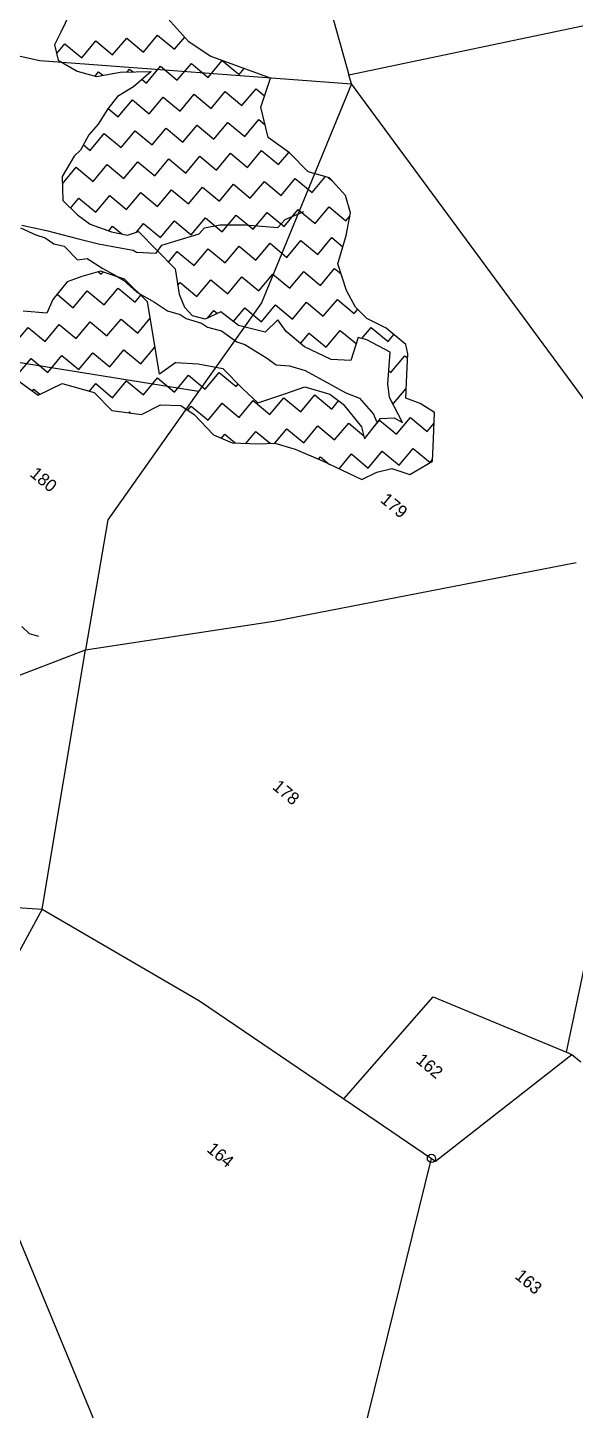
# Model space of a CAD drawing. Header units: metres. Extents: x 316400 to 324250, y 1868140 to 1873603.
# Drawn here: x 317746 to 318196, y 1870093 to 1871228 of the extents above; entities that cross this region are included whole.
import ezdxf

# ---------------------------------------------------------------- set-up
doc = ezdxf.new("R2010")
doc.units = ezdxf.units.M
for name, color, linetype in [('LINE_WATER', 4, 'Continuous'), ('POLY_HATCH', 12, 'Continuous'), ('POLY_PARCEL', 6, 'Continuous'), ('TEXT_PARCEL', 7, 'Continuous')]:
    doc.layers.add(name, color=color, linetype=linetype)
doc.styles.add('TEXT_MAP', font='')
doc.styles.get('TEXT_MAP').set_extended_font_data('Kruti Dev 050')

msp = doc.modelspace()

# ---------------------------------------------------------------- linework, layer by layer
msp.add_circle((318077.7, 1870300.1), 3.38)
at = {"layer": 'LINE_WATER'}
for p, q in [((317957.6, 1871070.5), (317973.1, 1871077.1)), ((317740.7, 1871063.7), (317753.2, 1871058)), ((317741.8, 1871065.9), (317762, 1871061.4)), ((317762, 1871061.4), (317787.2, 1871054.9)), ((317887.1, 1871058.7), (317891.5, 1871063.7)), ((317891.5, 1871063.7), (317904.2, 1871066.3)), ((317904.2, 1871066.3), (317924.8, 1871066.1)), ((317924.8, 1871066.1), (317951.7, 1871064.1)), ((317951.7, 1871064.1), (317957.6, 1871070.5)), ((317753.2, 1871058), (317760.8, 1871055.6)), ((317760.8, 1871055.6), (317767.9, 1871050.7)), ((317767.9, 1871050.7), (317776.3, 1871048.7)), ((317776.3, 1871048.7), (317787.4, 1871037.5)), ((317787.2, 1871054.9), (317804.5, 1871050.5)), ((317804.5, 1871050.5), (317822.3, 1871047.2)), ((317852, 1871043), (317856.5, 1871049.6)), ((317856.5, 1871049.6), (317867.1, 1871052.7)), ((317867.1, 1871052.7), (317887.1, 1871058.7)), ((317787.4, 1871037.5), (317795.3, 1871038.5)), ((317795.3, 1871038.5), (317808.2, 1871030.4)), ((317822.3, 1871047.2), (317833.1, 1871045.5)), ((317833.1, 1871045.5), (317835.8, 1871043.8)), ((317835.8, 1871043.8), (317852, 1871043)), ((317808.2, 1871030.4), (317819, 1871024.3)), ((317819, 1871024.3), (317825.1, 1871020.8)), ((317825.1, 1871020.8), (317836.1, 1871011)), ((317836.1, 1871011), (317850.5, 1871002.7)), ((317850.5, 1871002.7), (317861.2, 1870995.7)), ((317861.2, 1870995.7), (317871.7, 1870992.7)), ((317871.7, 1870992.7), (317876.4, 1870989.4)), ((317876.4, 1870989.4), (317889, 1870985.4)), ((317889, 1870985.4), (317894, 1870982.1)), ((317894, 1870982.1), (317905.5, 1870979.2)), ((317905.5, 1870979.2), (317918, 1870970.1)), ((317918, 1870970.1), (317924.7, 1870967.9)), ((317924.7, 1870967.9), (317942.3, 1870957.1)), ((317942.3, 1870957.1), (317950.4, 1870951.2)), ((317950.4, 1870951.2), (317961.3, 1870950.4)), ((317961.3, 1870950.4), (317974.1, 1870946.7)), ((317974.1, 1870946.7), (317994.1, 1870935.6)), ((317994.1, 1870935.6), (318007.4, 1870928.3)), ((318007.4, 1870928.3), (318018.8, 1870923.9)), ((318018.8, 1870923.9), (318030.1, 1870910.7)), ((318030.1, 1870910.7), (318032.7, 1870904.9)), ((317741.7, 1870736.6), (317747.7, 1870730.9)), ((317747.7, 1870730.9), (317755.5, 1870728.7))]:
    msp.add_line(p, q, dxfattribs=at)
at = {"layer": 'POLY_HATCH'}
for p, q in [((317780.7, 1871239.1), (317773.8, 1871224.4)), ((317878.8, 1871216.4), (317861.4, 1871235.5)), ((317773.8, 1871224.4), (317768.4, 1871213.8)), ((317768.4, 1871213.8), (317771.4, 1871201.3)), ((317896.1, 1871204.7), (317878.8, 1871216.4)), ((317771.4, 1871201.3), (317787.2, 1871192.2)), ((317945.8, 1871186.6), (317896.1, 1871204.7)), ((317787.2, 1871192.2), (317802.9, 1871187.9)), ((317802.9, 1871187.9), (317822.3, 1871191.5)), ((317822.3, 1871191.5), (317847.8, 1871191.9)), ((317847.8, 1871191.9), (317833.3, 1871179.5)), ((317937.7, 1871162.8), (317945.8, 1871186.6)), ((317833.3, 1871179.5), (317820.3, 1871171.6)), ((317820.3, 1871171.6), (317812.3, 1871161.3)), ((317943.9, 1871137.8), (317937.7, 1871162.8)), ((317812.3, 1871161.3), (317804.2, 1871148.8)), ((317796.8, 1871139.9), (317789.9, 1871127.5)), ((317804.2, 1871148.8), (317796.8, 1871139.9)), ((317789.9, 1871127.5), (317784.6, 1871122.5)), ((317961.2, 1871125.2), (317943.9, 1871137.8)), ((317784.6, 1871122.5), (317774.9, 1871105.8)), ((317976.5, 1871109.6), (317961.2, 1871125.2)), ((317774.9, 1871105.8), (317775.4, 1871086.1)), ((317994.1, 1871104.8), (317976.5, 1871109.6)), ((318007.2, 1871090.3), (317994.1, 1871104.8)), ((317775.4, 1871086.1), (317787.3, 1871074.4)), ((318011.4, 1871075.9), (318007.2, 1871090.3)), ((317787.3, 1871074.4), (317797.8, 1871066.8)), ((318007.7, 1871057.4), (318011.4, 1871075.9)), ((317797.8, 1871066.8), (317815.3, 1871060.4)), ((317815.3, 1871060.4), (317828.3, 1871057.7)), ((317828.3, 1871057.7), (317837.3, 1871060.8)), ((317837.3, 1871060.8), (317867.4, 1871030.2)), ((318001, 1871034.2), (318007.7, 1871057.4)), ((317806.2, 1871028.1), (317790.9, 1871023.8)), ((317825.9, 1871021.6), (317806.2, 1871028.1)), ((317867.4, 1871030.2), (317870.7, 1871009.4)), ((318007.9, 1871012.3), (318001, 1871034.2)), ((317779, 1871019.3), (317767.1, 1871005)), ((317790.9, 1871023.8), (317779, 1871019.3)), ((317844.8, 1871003.1), (317825.9, 1871021.6)), ((317767.1, 1871005), (317762.2, 1870993.7)), ((317849.1, 1870977), (317844.8, 1871003.1)), ((317870.7, 1871009.4), (317875.2, 1870998.5)), ((318015.5, 1870998.7), (318007.9, 1871012.3)), ((317762.2, 1870993.7), (317742.9, 1870995.4)), ((317881.7, 1870991.5), (317875.2, 1870998.5)), ((317892.2, 1870988.7), (317881.7, 1870991.5)), ((317905, 1870994.7), (317892.2, 1870988.7)), ((317919.5, 1870983.7), (317905, 1870994.7)), ((318024.7, 1870989.2), (318015.5, 1870998.7)), ((317941.4, 1870978.1), (317919.5, 1870983.7)), ((317951.8, 1870988.2), (317941.4, 1870978.1)), ((317958.6, 1870978.6), (317951.8, 1870988.2)), ((318040.6, 1870981.3), (318024.7, 1870989.2)), ((318056.6, 1870968), (318040.6, 1870981.3)), ((317854.6, 1870943.6), (317849.1, 1870977)), ((317973.6, 1870966), (317958.6, 1870978.6)), ((318017.5, 1870973.7), (318011.7, 1870954.9)), ((318024.6, 1870971.7), (318017.5, 1870973.7)), ((318043.8, 1870961.6), (318024.6, 1870971.7)), ((317995.5, 1870955.6), (317973.6, 1870966)), ((318041.9, 1870935.7), (318043.8, 1870961.6)), ((318058.3, 1870960.3), (318056.6, 1870968)), ((318057.4, 1870943.1), (318058.3, 1870960.3)), ((317868, 1870953.2), (317854.6, 1870943.6)), ((317868, 1870953.2), (317886.4, 1870952.2)), ((317886.4, 1870952.2), (317906.6, 1870948.2)), ((317906.6, 1870948.2), (317922.6, 1870931.9)), ((318011.7, 1870954.9), (317995.5, 1870955.6)), ((317738.2, 1870938.7), (317755.1, 1870926.5)), ((317755.1, 1870926.5), (317774.8, 1870936.1)), ((317774.8, 1870936.1), (317801, 1870928.7)), ((318043.4, 1870924.5), (318041.9, 1870935.7)), ((318056.7, 1870923.9), (318057.4, 1870943.1)), ((317801, 1870928.7), (317815.6, 1870913.8)), ((317922.6, 1870931.9), (317935.4, 1870920.2)), ((317935.4, 1870920.2), (317957.3, 1870927.5)), ((317957.3, 1870927.5), (317973.9, 1870933.3)), ((317973.9, 1870933.3), (317994.3, 1870927.1)), ((317994.3, 1870927.1), (318005.3, 1870919)), ((318053.9, 1870904), (318043.4, 1870924.5)), ((318068.5, 1870919.5), (318056.7, 1870923.9)), ((317815.6, 1870913.8), (317840, 1870910.6)), ((317840, 1870910.6), (317855.5, 1870918.4)), ((317855.5, 1870918.4), (317872.2, 1870917.9)), ((317872.2, 1870917.9), (317883.2, 1870910.6)), ((318005.3, 1870919), (318020.4, 1870900.5)), ((318080.3, 1870912.3), (318068.5, 1870919.5)), ((318079.3, 1870890.6), (318080.3, 1870912.3)), ((317883.2, 1870910.6), (317898.9, 1870893.8)), ((318020.4, 1870900.5), (318022.9, 1870890.5)), ((318022.9, 1870890.5), (318035.9, 1870907.2)), ((318035.9, 1870907.2), (318047.1, 1870907.7)), ((318047.1, 1870907.7), (318053.9, 1870904)), ((317898.9, 1870893.8), (317914.3, 1870887.3)), ((318078.5, 1870872.3), (318079.3, 1870890.6)), ((317914.3, 1870887.3), (317935.9, 1870886.4)), ((317935.9, 1870886.4), (317949.1, 1870887.1)), ((317949.1, 1870887.1), (317965.8, 1870882.2)), ((317965.8, 1870882.2), (317988.3, 1870872.4)), ((317988.3, 1870872.4), (318020.6, 1870857.2)), ((318060, 1870861.2), (318078.5, 1870872.3)), ((318020.6, 1870857.2), (318032.8, 1870863.2)), ((318032.8, 1870863.2), (318045.3, 1870866.3)), ((318045.3, 1870866.3), (318060, 1870861.2))]:
    msp.add_line(p, q, dxfattribs=at)
at = {"layer": 'POLY_HATCH', "linetype": 'Continuous'}
for p, q in [((317816.2, 1871205.6), (317827.8, 1871219.4)), ((317827.8, 1871219.4), (317841.6, 1871207.9)), ((317841.6, 1871207.9), (317853.1, 1871221.7)), ((317853.1, 1871221.7), (317867, 1871210.2)), ((317867, 1871210.2), (317875.3, 1871220.2)), ((317770.2, 1871206.5), (317777.1, 1871214.8)), ((317777.1, 1871214.8), (317790.9, 1871203.3)), ((317790.9, 1871203.3), (317802.4, 1871217.1)), ((317802.4, 1871217.1), (317816.2, 1871205.6)), ((317843.9, 1871182.5), (317855.4, 1871196.3)), ((317855.4, 1871196.3), (317869.2, 1871184.8)), ((317869.2, 1871184.8), (317880.8, 1871198.6)), ((317880.8, 1871198.6), (317894.6, 1871187.1)), ((317894.6, 1871187.1), (317906.1, 1871200.9)), ((317906.1, 1871200.9), (317920, 1871189.4)), ((317801.8, 1871188.2), (317804.7, 1871191.7)), ((317804.7, 1871191.7), (317808.2, 1871188.9)), ((317828.1, 1871191.6), (317830.1, 1871194)), ((317830.1, 1871194), (317832.9, 1871191.7)), ((317840.3, 1871185.5), (317843.9, 1871182.5)), ((317920, 1871189.4), (317924.2, 1871194.5)), ((317871.5, 1871159.4), (317883.1, 1871173.3)), ((317883.1, 1871173.3), (317896.9, 1871161.7)), ((317896.9, 1871161.7), (317908.4, 1871175.6)), ((317908.4, 1871175.6), (317922.3, 1871164)), ((317922.3, 1871164), (317933.8, 1871177.9)), ((317933.8, 1871177.9), (317940.8, 1871172)), ((317812.6, 1871161.7), (317820.8, 1871154.9)), ((317820.8, 1871154.9), (317832.4, 1871168.7)), ((317832.4, 1871168.7), (317846.2, 1871157.2)), ((317846.2, 1871157.2), (317857.7, 1871171)), ((317857.7, 1871171), (317871.5, 1871159.4)), ((317899.2, 1871136.4), (317910.7, 1871150.2)), ((317910.7, 1871150.2), (317924.6, 1871138.7)), ((317924.6, 1871138.7), (317936.1, 1871152.5)), ((317936.1, 1871152.5), (317941.3, 1871148.1)), ((317797.8, 1871127.2), (317809.3, 1871141)), ((317809.3, 1871141), (317823.1, 1871129.5)), ((317823.1, 1871129.5), (317834.7, 1871143.3)), ((317834.7, 1871143.3), (317848.5, 1871131.8)), ((317848.5, 1871131.8), (317860, 1871145.6)), ((317860, 1871145.6), (317873.8, 1871134.1)), ((317873.8, 1871134.1), (317885.4, 1871147.9)), ((317885.4, 1871147.9), (317899.2, 1871136.4)), ((317792.3, 1871131.8), (317797.8, 1871127.2)), ((317825.4, 1871104.1), (317836.9, 1871118)), ((317836.9, 1871118), (317850.8, 1871106.4)), ((317850.8, 1871106.4), (317862.3, 1871120.3)), ((317862.3, 1871120.3), (317876.1, 1871108.7)), ((317876.1, 1871108.7), (317887.7, 1871122.6)), ((317887.7, 1871122.6), (317901.5, 1871111)), ((317901.5, 1871111), (317913, 1871124.9)), ((317913, 1871124.9), (317926.9, 1871113.3)), ((317926.9, 1871113.3), (317938.4, 1871127.1)), ((317938.4, 1871127.1), (317952.2, 1871115.6)), ((317952.2, 1871115.6), (317960.6, 1871125.6)), ((317775, 1871099.9), (317786.2, 1871113.4)), ((317786.2, 1871113.4), (317800.1, 1871101.8)), ((317800.1, 1871101.8), (317811.6, 1871115.7)), ((317811.6, 1871115.7), (317825.4, 1871104.1)), ((317979.9, 1871092.6), (317990.8, 1871105.7)), ((317992.9, 1871105.1), (317996.4, 1871102.2)), ((317853.1, 1871081.1), (317864.6, 1871094.9)), ((317864.6, 1871094.9), (317878.4, 1871083.4)), ((317878.4, 1871083.4), (317890, 1871097.2)), ((317890, 1871097.2), (317903.8, 1871085.7)), ((317903.8, 1871085.7), (317915.3, 1871099.5)), ((317915.3, 1871099.5), (317929.1, 1871088)), ((317929.1, 1871088), (317940.7, 1871101.8)), ((317940.7, 1871101.8), (317954.5, 1871090.3)), ((317954.5, 1871090.3), (317966, 1871104.1)), ((317966, 1871104.1), (317979.9, 1871092.6)), ((317781.7, 1871079.9), (317788.5, 1871088)), ((317788.5, 1871088), (317802.4, 1871076.5)), ((317802.4, 1871076.5), (317813.9, 1871090.3)), ((317813.9, 1871090.3), (317827.7, 1871078.8)), ((317827.7, 1871078.8), (317839.2, 1871092.6)), ((317839.2, 1871092.6), (317853.1, 1871081.1)), ((317880.7, 1871058), (317892.3, 1871071.8)), ((317892.3, 1871071.8), (317906.1, 1871060.3)), ((317906.1, 1871060.3), (317917.6, 1871074.1)), ((317917.6, 1871074.1), (317931.4, 1871062.6)), ((317931.4, 1871062.6), (317943, 1871076.4)), ((317943, 1871076.4), (317956.8, 1871064.9)), ((317956.8, 1871064.9), (317968.3, 1871078.7)), ((317968.3, 1871078.7), (317982.2, 1871067.2)), ((317982.2, 1871067.2), (317993.7, 1871081)), ((317993.7, 1871081), (318007.5, 1871069.5)), ((318007.5, 1871069.5), (318011, 1871073.6)), ((317813.1, 1871061.2), (317816.2, 1871065)), ((317816.2, 1871065), (317823.7, 1871058.7)), ((317835.7, 1871060.2), (317841.5, 1871067.3)), ((317841.5, 1871067.3), (317855.4, 1871055.7)), ((317855.4, 1871055.7), (317866.9, 1871069.5)), ((317866.9, 1871069.5), (317880.7, 1871058)), ((317908.4, 1871035), (317919.9, 1871048.8)), ((317919.9, 1871048.8), (317933.7, 1871037.2)), ((317933.7, 1871037.2), (317945.3, 1871051.1)), ((317945.3, 1871051.1), (317959.1, 1871039.5)), ((317959.1, 1871039.5), (317970.6, 1871053.4)), ((317970.6, 1871053.4), (317984.5, 1871041.8)), ((317984.5, 1871041.8), (317996, 1871055.7)), ((317996, 1871055.7), (318005, 1871048.1)), ((317862, 1871035.6), (317869.2, 1871044.2)), ((317869.2, 1871044.2), (317883, 1871032.7)), ((317883, 1871032.7), (317894.6, 1871046.5)), ((317894.6, 1871046.5), (317908.4, 1871035)), ((317804.6, 1871027.7), (317806.9, 1871025.8)), ((317806.9, 1871025.8), (317808.3, 1871027.4)), ((317936, 1871011.9), (317947.6, 1871025.7)), ((317947.6, 1871025.7), (317961.4, 1871014.2)), ((317961.4, 1871014.2), (317972.9, 1871028)), ((317972.9, 1871028), (317986.7, 1871016.5)), ((317986.7, 1871016.5), (317998.3, 1871030.3)), ((317998.3, 1871030.3), (318003.6, 1871025.9)), ((317809.2, 1871000.4), (317820.8, 1871014.2)), ((317820.8, 1871014.2), (317834.6, 1871002.7)), ((317869.6, 1871016.6), (317871.5, 1871018.8)), ((317871.5, 1871018.8), (317885.3, 1871007.3)), ((317885.3, 1871007.3), (317896.8, 1871021.1)), ((317896.8, 1871021.1), (317910.7, 1871009.6)), ((317910.7, 1871009.6), (317922.2, 1871023.4)), ((317922.2, 1871023.4), (317936, 1871011.9)), ((317770.6, 1871009.2), (317783.9, 1870998.1)), ((317783.9, 1870998.1), (317795.4, 1871011.9)), ((317795.4, 1871011.9), (317809.2, 1871000.4)), ((317834.6, 1871002.7), (317839.4, 1871008.4)), ((317963.7, 1870988.8), (317975.2, 1871002.7)), ((317975.2, 1871002.7), (317989, 1870991.1)), ((317989, 1870991.1), (318000.6, 1871004.9)), ((318000.6, 1871004.9), (318014.4, 1870993.4)), ((317893.9, 1870989.5), (317899.1, 1870995.8)), ((317899.1, 1870995.8), (317902.1, 1870993.3)), ((317915.2, 1870986.9), (317924.5, 1870998.1)), ((317924.5, 1870998.1), (317938.3, 1870986.5)), ((317938.3, 1870986.5), (317949.9, 1871000.4)), ((317949.9, 1871000.4), (317963.7, 1870988.8)), ((318014.4, 1870993.4), (318017.3, 1870996.9)), ((317735.5, 1870968.2), (317747, 1870982)), ((317747, 1870982), (317760.8, 1870970.5)), ((317760.8, 1870970.5), (317772.4, 1870984.3)), ((317772.4, 1870984.3), (317786.2, 1870972.8)), ((317786.2, 1870972.8), (317797.7, 1870986.6)), ((317797.7, 1870986.6), (317811.5, 1870975.1)), ((317811.5, 1870975.1), (317823.1, 1870988.9)), ((317823.1, 1870988.9), (317836.9, 1870977.3)), ((317836.9, 1870977.3), (317847.1, 1870989.5)), ((318020.7, 1870972.8), (318028.2, 1870981.9)), ((318028.2, 1870981.9), (318042.1, 1870970.4)), ((317970.4, 1870968.7), (317977.5, 1870977.3)), ((317977.5, 1870977.3), (317991.3, 1870965.8)), ((317991.3, 1870965.8), (318002.9, 1870979.6)), ((318002.9, 1870979.6), (318015.9, 1870968.7)), ((318042.1, 1870970.4), (318046.9, 1870976.1)), ((317763.1, 1870945.1), (317774.6, 1870958.9)), ((317774.6, 1870958.9), (317788.5, 1870947.4)), ((317788.5, 1870947.4), (317800, 1870961.2)), ((317800, 1870961.2), (317813.8, 1870949.7)), ((317813.8, 1870949.7), (317825.4, 1870963.5)), ((317825.4, 1870963.5), (317839.2, 1870952)), ((317839.2, 1870952), (317850.7, 1870965.8)), ((317850.7, 1870965.8), (317851, 1870965.6)), ((318044.3, 1870945), (318055.9, 1870958.8)), ((318055.9, 1870958.8), (318058.1, 1870957)), ((317737.8, 1870942.8), (317749.3, 1870956.6)), ((317749.3, 1870956.6), (317763.1, 1870945.1)), ((318042.7, 1870946.4), (318044.3, 1870945)), ((317797.2, 1870929.8), (317802.3, 1870935.9)), ((317802.3, 1870935.9), (317816.1, 1870924.3)), ((317816.1, 1870924.3), (317827.7, 1870938.2)), ((317827.7, 1870938.2), (317841.5, 1870926.6)), ((317841.5, 1870926.6), (317853, 1870940.5)), ((317853, 1870940.5), (317866.8, 1870928.9)), ((317866.8, 1870928.9), (317878.4, 1870942.8)), ((317878.4, 1870942.8), (317892.2, 1870931.2)), ((317892.2, 1870931.2), (317903.7, 1870945)), ((317903.7, 1870945), (317917.6, 1870933.5)), ((317917.6, 1870933.5), (317919.1, 1870935.4)), ((317750.4, 1870929.9), (317751.6, 1870931.3)), ((317751.6, 1870931.3), (317756.5, 1870927.2)), ((317945.2, 1870910.5), (317956.7, 1870924.3)), ((317956.7, 1870924.3), (317970.6, 1870912.7)), ((317970.6, 1870912.7), (317982.1, 1870926.6)), ((317982.1, 1870926.6), (317995.9, 1870915)), ((318046.6, 1870919.6), (318057, 1870932)), ((317829.3, 1870912), (317830, 1870912.8)), ((317830, 1870912.8), (317831.2, 1870911.7)), ((317877.9, 1870914.1), (317880.7, 1870917.4)), ((317880.7, 1870917.4), (317894.5, 1870905.9)), ((317894.5, 1870905.9), (317906, 1870919.7)), ((317906, 1870919.7), (317919.9, 1870908.2)), ((317919.9, 1870908.2), (317931.4, 1870922)), ((317931.4, 1870922), (317945.2, 1870910.5)), ((317995.9, 1870915), (318001.5, 1870921.8)), ((318045.4, 1870920.7), (318046.6, 1870919.6)), ((317972.9, 1870887.4), (317984.4, 1870901.2)), ((317984.4, 1870901.2), (317998.2, 1870889.7)), ((317998.2, 1870889.7), (318009.8, 1870903.5)), ((318009.8, 1870903.5), (318022.2, 1870893.1)), ((318029.9, 1870899.6), (318035.1, 1870905.8)), ((318035.1, 1870905.8), (318048.9, 1870894.3)), ((318048.9, 1870894.3), (318060.5, 1870908.1)), ((318060.5, 1870908.1), (318074.3, 1870896.6)), ((318074.3, 1870896.6), (318079.9, 1870903.3)), ((317905.6, 1870891), (317908.3, 1870894.3)), ((317908.3, 1870894.3), (317916.8, 1870887.2)), ((317925.5, 1870886.8), (317933.7, 1870896.6)), ((317933.7, 1870896.6), (317945.4, 1870886.9)), ((317949.1, 1870887.1), (317959, 1870898.9)), ((317959, 1870898.9), (317972.9, 1870887.4)), ((318001.9, 1870866), (318012, 1870878.2)), ((318012, 1870878.2), (318025.9, 1870866.6)), ((318025.9, 1870866.6), (318037.4, 1870880.5)), ((318037.4, 1870880.5), (318051.2, 1870868.9)), ((318051.2, 1870868.9), (318062.8, 1870882.7)), ((318062.8, 1870882.7), (318076.6, 1870871.2)), ((317985, 1870873.8), (317986.7, 1870875.9)), ((317986.7, 1870875.9), (317994.1, 1870869.6)), ((318076.6, 1870871.2), (318078.6, 1870873.6))]:
    msp.add_line(p, q, dxfattribs=at)
at = {"layer": 'POLY_PARCEL'}
for p, q in [((317936.6, 1871453.2), (318009.9, 1871189.2)), ((317541.8, 1871248.2), (317756.6, 1871201)), ((318009.9, 1871189.2), (318218.5, 1871232.9)), ((317756.6, 1871201), (318012, 1871182)), ((318012, 1871182), (318009.9, 1871189.2)), ((318012, 1871182), (317938.2, 1871002.2)), ((318289, 1870805.9), (318012, 1871182)), ((317938.2, 1871002.2), (317886.7, 1870929.3)), ((317886.7, 1870929.3), (317692.6, 1870960.7)), ((317886.7, 1870929.3), (317812.2, 1870824)), ((317812.2, 1870824), (317793.8, 1870717.5)), ((317948.4, 1870740.9), (318196.3, 1870789)), ((317793.8, 1870717.5), (317948.4, 1870740.9)), ((317724.3, 1870690.7), (317793.8, 1870717.5)), ((317758.5, 1870504.6), (317793.8, 1870717.5)), ((318188.5, 1870387.2), (318220.4, 1870539.2)), ((317591, 1870515.6), (317758.5, 1870504.6)), ((317758.5, 1870504.6), (317685.6, 1870371.3)), ((317758.5, 1870504.6), (317887.5, 1870429.3)), ((317887.5, 1870429.3), (318005.8, 1870349)), ((318005.8, 1870349), (318079.1, 1870432.6)), ((318079.1, 1870432.6), (318188.5, 1870387.2)), ((318081, 1870297.9), (318192.9, 1870385.4)), ((318188.5, 1870387.2), (318192.9, 1870385.4)), ((318192.9, 1870385.4), (318200.3, 1870379.4)), ((318005.8, 1870349), (318077.7, 1870300.1)), ((317995.8, 1869967.7), (318077.7, 1870300.1)), ((318077.7, 1870300.1), (318081, 1870297.9)), ((317729, 1870259.1), (317857.9, 1869947.8))]:
    msp.add_line(p, q, dxfattribs=at)

# ---------------------------------------------------------------- texts
at = {"layer": 'TEXT_PARCEL', "style": 'TEXT_MAP'}
for s, p in [('180', (317747.6, 1870860.6)), ('179', (318035.1, 1870839.3)), ('178', (317946.5, 1870603.9)), ('162', (318064.2, 1870379.4)), ('164', (317892.7, 1870306.4)), ('163', (318145.4, 1870202.4))]:
    msp.add_text(s, height=10.21, rotation=320.1716, dxfattribs=at).set_placement(p)

doc.saveas('drawing.dxf')
